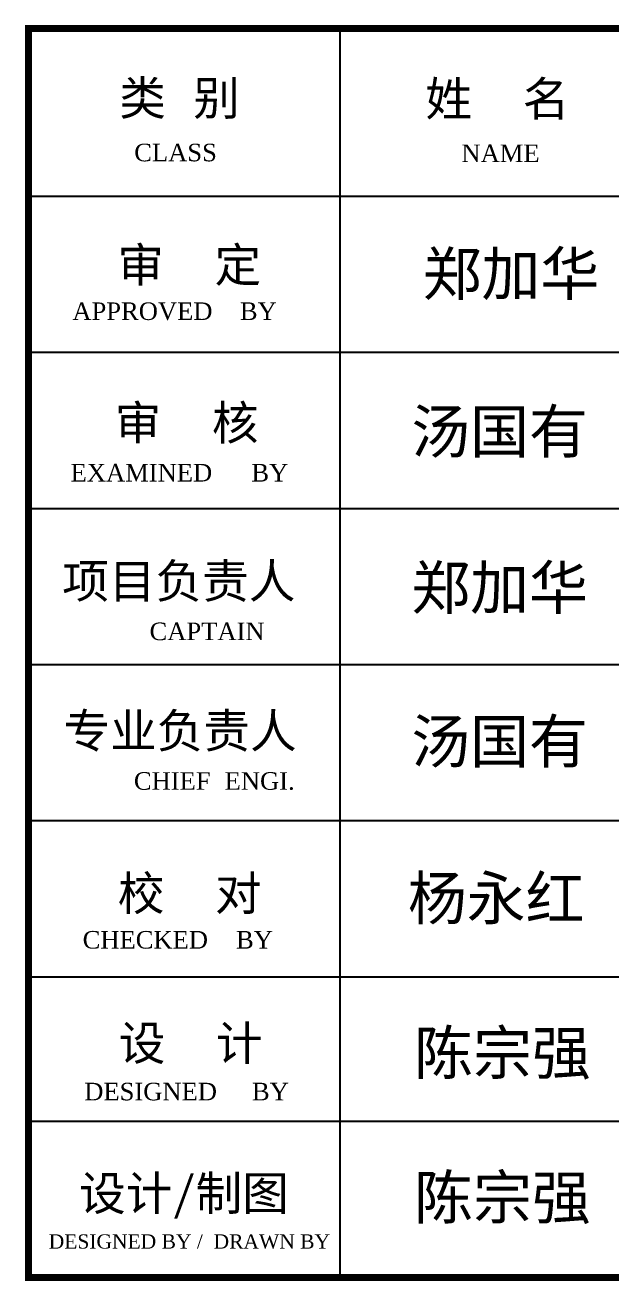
# Model space of a CAD drawing. Extents: x -2746917 to -971774, y -3334247 to -3250358.
# Drawn here: x -2032546 to -2029561, y -3309676 to -3303274 of the extents above; entities that cross this region are included whole.
import ezdxf

# ---------------------------------------------------------------- set-up
doc = ezdxf.new("R2010")
doc.units = 0
doc.header["$LTSCALE"] = 1000
doc.header["$MEASUREMENT"] = 0
doc.layers.get('0').update_dxf_attribs({"linetype": 'CONTINUOUS'})
doc.layers.add('PUB_TEXT', color=7, linetype='CONTINUOUS')
doc.layers.add('PUB_TITLE', color=4, linetype='CONTINUOUS')
doc.styles.add('GHF', font='times.ttf')
doc.styles.add('STYLE1', font='simhei.ttf', dxfattribs={"width": 0.8})

# ---------------------------------------------------------------- blocks, each defined once
blk = doc.blocks.new('A$C6B365CFD')
at = {"layer": 'PUB_TITLE', "color": 4}
for p, q in [((-802.2, -4210.7), (-802.2, -10578.2)), ((-2387.8, -5065.5), (2844.2, -5065.5)), ((-2387.8, -5861.4), (2844.2, -5861.4)), ((-2387.8, -6657.3), (2844.2, -6657.3)), ((-2387.8, -7453.3), (2844.2, -7453.3)), ((-2387.8, -8249.2), (2844.2, -8249.2)), ((-2387.8, -9045.2), (2844.2, -9045.2)), ((-2387.8, -9782.3), (2844.2, -9782.3))]:
    blk.add_line(p, q, dxfattribs=at)
at = {"layer": 'PUB_TITLE', "color": 4, "const_width": 35.2}
blk.add_lwpolyline([(-2387.8, -10578.2), (2844.2, -10578.2), (2844.2, -4210.7), (-2387.8, -4210.7)], close=True, dxfattribs=at)
at = {"layer": 'PUB_TEXT'}
for s, height, style, p in [(' 类', 174.12, 'STYLE1', (-2044.5, -4651.8)), ('别', 174.1, 'STYLE1', (-1549.2, -4651.8)), ('姓', 174.1, 'STYLE1', (-366, -4655.9)), ('名', 174.1, 'STYLE1', (129.3, -4655.9)), ('CLASS', 89.55, 'GHF', (-1849.6, -4887.4)), ('NAME', 89.55, 'GHF', (-182.6, -4891.4)), ('审', 174.1, 'STYLE1', (-1935.8, -5502.7)), ('定', 174.1, 'STYLE1', (-1440.5, -5502.7)), ('郑加华', 220, 'STYLE1', (-380.7, -5570.7)), ('APPROVED', 89.55, 'GHF', (-2164.9, -5696.5)), ('BY', 89.55, 'GHF', (-1311.4, -5696.5)), ('审', 174.1, 'STYLE1', (-1949.3, -6307.7)), ('核', 174.1, 'STYLE1', (-1454, -6307.7)), ('汤国有', 220, 'STYLE1', (-438.7, -6374.9)), ('EXAMINED', 89.55, 'GHF', (-2173.6, -6520.1)), ('BY', 89.55, 'GHF', (-1252.8, -6520.1)), ('项目负责人', 174.12, 'STYLE1', (-2216.1, -7114.6)), ('郑加华', 220, 'STYLE1', (-438.7, -7170.9)), ('CAPTAIN', 89.55, 'GHF', (-1771.6, -7328.9)), ('专业负责人', 174.12, 'STYLE1', (-2209.8, -7878.1)), ('汤国有', 220, 'STYLE1', (-438.7, -7954.9)), ('CHIEF', 89.55, 'GHF', (-1851.3, -8091.7)), ('ENGI.', 89.55, 'GHF', (-1389.1, -8091.7)), ('校', 174.1, 'STYLE1', (-1933.6, -8706.8)), ('对', 174.1, 'STYLE1', (-1438.3, -8706.8)), ('杨永红', 220, 'STYLE1', (-455.9, -8754.5)), ('CHECKED', 89.55, 'GHF', (-2112.5, -8901.5)), ('BY', 89.55, 'GHF', (-1331.1, -8901.5)), ('设', 174.1, 'STYLE1', (-1928.3, -9470.5)), ('计', 174.1, 'STYLE1', (-1433, -9470.5)), ('陈宗强', 220, 'STYLE1', (-423.5, -9543.3)), ('DESIGNED', 89.55, 'GHF', (-2104.2, -9675.3)), ('BY', 89.55, 'GHF', (-1249.8, -9675.3)), ('设计/制图', 174.12, 'STYLE1', (-2130.3, -10236.3)), ('陈宗强', 220, 'STYLE1', (-423.5, -10280.4))]:
    blk.add_text(s, height=height, dxfattribs=dict(at, style=style)).set_placement(p)
at = {"layer": 'PUB_TEXT', "insert": (-2285.3, -10358.6), "char_height": 72.535, "width": 2286.63, "attachment_point": 1, "style": 'GHF'}
blk.add_mtext('DESIGNED BY /  DRAWN BY', dxfattribs=at)

msp = doc.modelspace()

# ---------------------------------------------------------------- block references
at = {"ltscale": 1.5}
msp.add_blockref('A$C6B365CFD', (-2030140.13, -3299080.41), dxfattribs=at)

doc.saveas('drawing.dxf')
